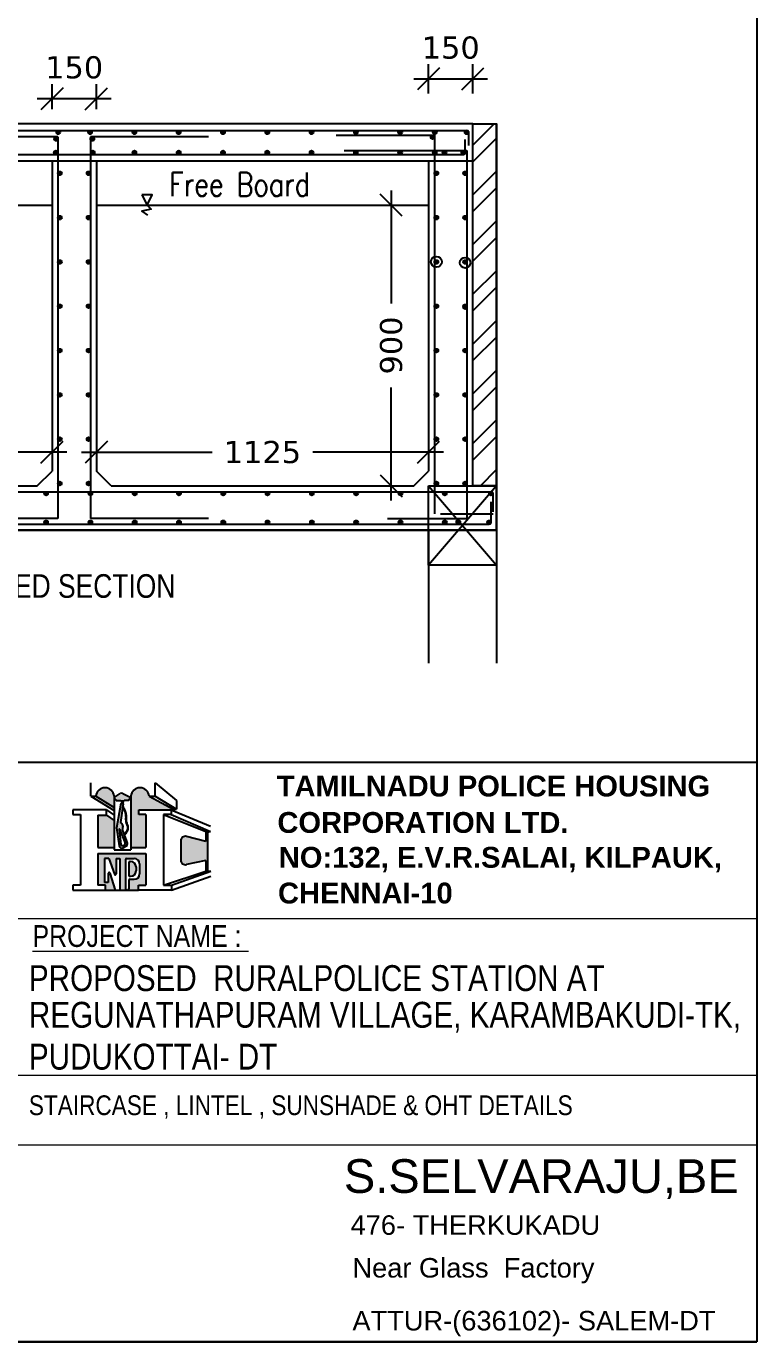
# Model space of a CAD drawing. Header units: millimetres. Extents: x 12977220 to 13113408, y -169657 to -55898.
# Drawn here: x 12998755 to 13003702, y -169657 to -160751 of the extents above; entities that cross this region are included whole.
import ezdxf

# ---------------------------------------------------------------- set-up
doc = ezdxf.new("R2010")
doc.units = ezdxf.units.MM
doc.header["$LTSCALE"] = 3
doc.header["$PDMODE"] = 66
for name, color, linetype in [('C3', 2, 'Continuous'), ('COLUMN-NAME', 83, 'Continuous'), ('DIM', 9, 'Continuous'), ('purlin angle', 253, 'Continuous'), ('WALL', 7, 'Continuous')]:
    doc.layers.add(name, color=color, linetype=linetype)
doc.layers.add('sheet', color=7, linetype='Continuous', lineweight=5)
doc.styles.add('ariel', font='ARIAL.TTF')
doc.styles.add('aril', font='ARIAL.TTF', dxfattribs={"width": 0.8})
doc.styles.add('Jerry', font='verdana.TTF')
doc.styles.add('sheet - sub', font='ARIALN.TTF')
doc.styles.get("Standard").update_dxf_attribs({"font": 'ARIALBD.TTF', "height": 4.5})
doc.styles.add('TI', font='romans.shx', dxfattribs={"width": 0.8})
doc.styles.add('TITLE', font='ARIALBD.TTF')
doc.dimstyles.new('ISO-25', dxfattribs={"dimtxt": 2.5, "dimasz": 2.5, "dimexe": 1.25, "dimexo": 0.625, "dimtad": 1, "dimtxsty": 'Standard', "dimcen": 2.5, "dimadec": 0, "dimazin": 0, "dimtfac": 1, "dimtmove": 0, "dimatfit": 3, "dimfxl": 1, "dimarcsym": 0})

# ---------------------------------------------------------------- blocks, each defined once
blk = doc.blocks.new('_Oblique')
at = {"color": 0, "linetype": 'ByBlock', "lineweight": -2}
blk.add_line((-0.5, -0.5), (0.5, 0.5), dxfattribs=at)
blk = doc.blocks.new('*D994')
at = {"layer": 'C3', "color": 8, "lineweight": -2, "ltscale": 0.15, "transparency": 16777216}
for p, q in [((13001226.4, -161862.3), (13001226.4, -162628)), ((13001199.8, -161962.3), (13001326.4, -161962.3)), ((13001226.4, -163962.3), (13001226.4, -163196.5)), ((13001199.8, -163862.3), (13001326.4, -163862.3))]:
    blk.add_line(p, q, dxfattribs=at)
at = {"layer": 'Defpoints', "color": 0, "ltscale": 0.15, "transparency": 16777216}
for p in [(13001099.8, -161962.3), (13001226.4, -161962.3), (13001099.8, -163862.3)]:
    blk.add_point(p, dxfattribs=at)
at = {"layer": 'C3', "color": 8, "lineweight": -2, "ltscale": 0.15, "transparency": 16777216, "xscale": 150, "yscale": 150, "zscale": 150}
for p, rotation in [((13001226.4, -161962.3), 90), ((13001226.4, -163862.3), 270)]:
    blk.add_blockref('_Oblique', p, dxfattribs=dict(at, rotation=rotation))
at = {"layer": 'C3', "ltscale": 0.15, "transparency": 16777216, "insert": (13001226.4, -162912.3), "char_height": 150, "attachment_point": 5, "rotation": 90, "style": 'Jerry'}
blk.add_mtext('900', dxfattribs=at)
blk = doc.blocks.new('*D995')
at = {"layer": 'C3', "color": 8, "lineweight": -2, "ltscale": 0.15, "transparency": 16777216}
for p, q in [((12999229.5, -163593.7), (12999229.5, -163735)), ((13001479.5, -163593.7), (13001479.5, -163735)), ((12999129.5, -163635), (13000013.5, -163635)), ((13001579.5, -163635), (13000695.5, -163635))]:
    blk.add_line(p, q, dxfattribs=at)
at = {"layer": 'Defpoints', "color": 0, "ltscale": 0.15, "transparency": 16777216}
for p in [(12999229.5, -163493.7), (13001479.5, -163493.7), (13001479.5, -163635)]:
    blk.add_point(p, dxfattribs=at)
at = {"layer": 'C3', "color": 8, "lineweight": -2, "ltscale": 0.15, "transparency": 16777216, "xscale": 150, "yscale": 150, "zscale": 150, "rotation": 180}
blk.add_blockref('_Oblique', (12999229.5, -163635), dxfattribs=at)
at = {"layer": 'C3', "color": 8, "lineweight": -2, "ltscale": 0.15, "transparency": 16777216, "xscale": 150, "yscale": 150, "zscale": 150}
blk.add_blockref('_Oblique', (13001479.5, -163635), dxfattribs=at)
at = {"layer": 'C3', "ltscale": 0.15, "transparency": 16777216, "insert": (13000354.5, -163635), "char_height": 150, "attachment_point": 5, "style": 'Jerry'}
blk.add_mtext('1125', dxfattribs=at)
blk = doc.blocks.new('*D996')
at = {"layer": 'C3', "color": 8, "lineweight": -2, "ltscale": 0.15, "transparency": 16777216}
for p, q in [((12996679.5, -163593.7), (12996679.5, -163735)), ((12998929.5, -163593.7), (12998929.5, -163735)), ((12996579.5, -163635), (12997463.5, -163635)), ((12999029.5, -163635), (12998145.5, -163635))]:
    blk.add_line(p, q, dxfattribs=at)
at = {"layer": 'Defpoints', "color": 0, "ltscale": 0.15, "transparency": 16777216}
for p in [(12996679.5, -163493.7), (12998929.5, -163493.7), (12996679.5, -163635)]:
    blk.add_point(p, dxfattribs=at)
at = {"layer": 'C3', "color": 8, "lineweight": -2, "ltscale": 0.15, "transparency": 16777216, "xscale": 150, "yscale": 150, "zscale": 150, "rotation": 180}
blk.add_blockref('_Oblique', (12996679.5, -163635), dxfattribs=at)
at = {"layer": 'C3', "color": 8, "lineweight": -2, "ltscale": 0.15, "transparency": 16777216, "xscale": 150, "yscale": 150, "zscale": 150}
blk.add_blockref('_Oblique', (12998929.5, -163635), dxfattribs=at)
at = {"layer": 'C3', "ltscale": 0.15, "transparency": 16777216, "insert": (12997804.5, -163635), "char_height": 150, "attachment_point": 5, "style": 'Jerry'}
blk.add_mtext('1125', dxfattribs=at)
blk = doc.blocks.new('*D999')
at = {"layer": 'C3', "color": 8, "lineweight": -2, "ltscale": 0.15, "transparency": 16777216}
for p, q in [((13001479.5, -161206.8), (13001479.5, -161006.8)), ((13001779.5, -161206.8), (13001779.5, -161006.8)), ((13001379.5, -161106.8), (13001879.5, -161106.8))]:
    blk.add_line(p, q, dxfattribs=at)
at = {"layer": 'Defpoints', "color": 0, "ltscale": 0.15, "transparency": 16777216}
for p in [(13001779.5, -161106.8), (13001479.5, -161412.3), (13001779.5, -161412.3)]:
    blk.add_point(p, dxfattribs=at)
at = {"layer": 'C3', "color": 8, "lineweight": -2, "ltscale": 0.15, "transparency": 16777216, "xscale": 150, "yscale": 150, "zscale": 150, "rotation": 180}
blk.add_blockref('_Oblique', (13001479.5, -161106.8), dxfattribs=at)
at = {"layer": 'C3', "color": 8, "lineweight": -2, "ltscale": 0.15, "transparency": 16777216, "xscale": 150, "yscale": 150, "zscale": 150}
blk.add_blockref('_Oblique', (13001779.5, -161106.8), dxfattribs=at)
at = {"layer": 'C3', "ltscale": 0.15, "transparency": 16777216, "insert": (13001629.5, -160896.7), "char_height": 150, "attachment_point": 5, "style": 'Jerry'}
blk.add_mtext('150', dxfattribs=at)
blk = doc.blocks.new('*D1000')
at = {"layer": 'C3', "color": 8, "lineweight": -2, "ltscale": 0.15, "transparency": 16777216}
for p, q in [((12998929.5, -161312.3), (12998929.5, -161142.3)), ((12999229.5, -161312.3), (12999229.5, -161142.3)), ((12999329.5, -161242.3), (12998829.5, -161242.3))]:
    blk.add_line(p, q, dxfattribs=at)
at = {"layer": 'Defpoints', "color": 0, "ltscale": 0.15, "transparency": 16777216}
for p in [(12998929.5, -161242.3), (12998929.5, -161412.3), (12999229.5, -161412.3)]:
    blk.add_point(p, dxfattribs=at)
at = {"layer": 'C3', "color": 8, "lineweight": -2, "ltscale": 0.15, "transparency": 16777216, "xscale": 150, "yscale": 150, "zscale": 150, "rotation": 180}
blk.add_blockref('_Oblique', (12998929.5, -161242.3), dxfattribs=at)
at = {"layer": 'C3', "color": 8, "lineweight": -2, "ltscale": 0.15, "transparency": 16777216, "xscale": 150, "yscale": 150, "zscale": 150}
blk.add_blockref('_Oblique', (12999229.5, -161242.3), dxfattribs=at)
at = {"layer": 'C3', "ltscale": 0.15, "transparency": 16777216, "insert": (12999079.5, -161030.3), "char_height": 150, "attachment_point": 5, "style": 'Jerry'}
blk.add_mtext('150', dxfattribs=at)

msp = doc.modelspace()

# ---------------------------------------------------------------- hatches: boundary and pattern name
for points in [[(12999349.4, -166039.7), (12999349.4, -165963.7, 0.933082), (12999226.7, -165963.7)], [(12999411.5, -165995.4), (12999401.5, -165995.4), (12999400, -166013.3), (12999409.8, -166015.9)], [(12999841.1, -166236.4, 0.490415), (12999801.7, -166266.9), (12999801.7, -166396.4, 0.479267), (12999840, -166427.2), (12999970.9, -166398.3), (12999970.9, -166470.7), (12999981.9, -166470.7), (12999981.9, -166206.9), (12999970.9, -166202.4), (12999970.9, -166270)]]:
    msp.add_hatch(color=256).paths.add_polyline_path(points)
h = msp.add_hatch(color=256)
h.paths.add_polyline_path([(12999586.8, -165963.7, 0.933082), (12999464.1, -165963.7), (12999464.1, -166312.3), (12999564.8, -166312.3), (12999564.8, -166087.6), (12999516.4, -166087.6), (12999516.4, -166056.5), (12999737.1, -166056.5), (12999751.8, -166062.7), (12999755.1, -166054.8)])
h.paths.add_polyline_path([(12999349.4, -166128.8), (12999298.5, -166093.2), (12999239.3, -166093.2), (12999239.3, -166312.3), (12999349.4, -166312.3)])
h = msp.add_hatch(color=256)
h.paths.add_polyline_path([(12999408.6, -165944.8, 0.266001), (12999390.5, -165945.9), (12999349.4, -165973), (12999349.4, -165983.9), (12999362.4, -165984.6), (12999364.3, -165993.2), (12999394.9, -165993.2), (12999395.3, -165995.4), (12999418.2, -165995.4), (12999418.4, -165993.2), (12999448.5, -165993.2), (12999450.4, -165984.3), (12999464.1, -165983.5), (12999464.1, -165972.1)])
h.paths.add_polyline_path([(12999366.1, -166177.6), (12999383.8, -166299.7, 0.515742), (12999410.3, -166313.3), (12999429.7, -166303.2, 0.377912), (12999438.5, -166280.7), (12999404.6, -166188.4, 0.46565), (12999393.7, -166142), (12999411.6, -166016.4), (12999396.5, -166012.4)])
h.paths.add_polyline_path([(12999386.9, -166187.8), (12999424.5, -166280.9, -0.383339), (12999420.3, -166292.4), (12999409.6, -166298.1, -0.525535), (12999396.2, -166291.2), (12999383.3, -166188.7, -0.878606)], flags=16)
h = msp.add_hatch(color=256)
h.paths.add_polyline_path([(12999564.8, -166351.4), (12999239.3, -166351.4), (12999239.3, -166567.1), (12999292.4, -166567.1), (12999292.4, -166600.6), (12999515.3, -166600.6), (12999515.3, -166567.1), (12999564.8, -166567.1)])
h.paths.add_polyline_path([(12999522.6, -166422.4), (12999522.6, -166490.1, -0.414214), (12999486, -166526.7), (12999457.7, -166526.7, 0.414214), (12999450.4, -166534), (12999450.4, -166591.9, -0.414214), (12999443.1, -166599.2), (12999433.6, -166599.2, -0.414214), (12999426.3, -166591.9), (12999426.3, -166393.2, -0.414214), (12999433.6, -166385.8), (12999446.5, -166385.8), (12999486, -166385.8, -0.414214)], flags=16)
h.paths.add_polyline_path([(12999498.5, -166442.8), (12999498.5, -166469.7, -0.414214), (12999461.9, -166506.3), (12999457.7, -166506.3, -0.414214), (12999450.4, -166499), (12999450.4, -166413.6, -0.414214), (12999457.7, -166406.2), (12999461.9, -166406.2, -0.414214)], flags=0)
h.paths.add_polyline_path([(12999388.6, -166385.8), (12999388.6, -166600.4), (12999357.3, -166600.4), (12999320.4, -166484.4, 0.842453), (12999309.8, -166486.1), (12999309.8, -166549.3), (12999283.9, -166549.3), (12999283.9, -166385.8), (12999315.2, -166385.8), (12999352.1, -166492.3, 0.845688), (12999362.8, -166490.5), (12999362.8, -166385.8)], flags=16)
at = {"layer": 'COLUMN-NAME', "linetype": 'ByBlock', "ltscale": 500}
h = msp.add_hatch(dxfattribs=at)
h.set_pattern_fill('ANSI32', color=3, scale=25)
h.set_pattern_definition([(45, (-10784.44, -18942.54), (-168.3798023, 168.3798023), []), (45, (-10672.19, -18942.54), (-168.3798023, 168.3798023), [])])
h.paths.add_polyline_path([(12996379.5, -161412.4), (12996247.5, -161412.4), (12996247.5, -163862.3), (12996379.5, -163862.3)])
h.paths.add_polyline_path([(13001939.5, -161412.3), (13001779.5, -161412.3), (13001779.5, -163862.3), (13001939.5, -163862.3)])
h = msp.add_hatch(color=3, dxfattribs=at)
edge = h.paths.add_edge_path()
edge.add_arc((12998971.7, -161469), 12.7, 0, 360)
h = msp.add_hatch(color=3, dxfattribs=at)
edge = h.paths.add_edge_path()
edge.add_arc((12999187.3, -161469), 12.7, 0, 360)
h = msp.add_hatch(color=3, dxfattribs=at)
edge = h.paths.add_edge_path()
edge.add_arc((12999487.3, -161469), 12.7, 0, 360)
h = msp.add_hatch(color=3, dxfattribs=at)
edge = h.paths.add_edge_path()
edge.add_arc((12999787.3, -161469), 12.7, 0, 360)
h = msp.add_hatch(color=3, dxfattribs=at)
edge = h.paths.add_edge_path()
edge.add_arc((13000087.3, -161469), 12.7, 0, 360)
h = msp.add_hatch(color=3, dxfattribs=at)
edge = h.paths.add_edge_path()
edge.add_arc((13000387.3, -161469), 12.7, 0, 360)
h = msp.add_hatch(color=3, dxfattribs=at)
edge = h.paths.add_edge_path()
edge.add_arc((13000687.3, -161469), 12.7, 0, 360)
h = msp.add_hatch(color=3, dxfattribs=at)
edge = h.paths.add_edge_path()
edge.add_arc((13000987.3, -161469), 12.7, 0, 360)
h = msp.add_hatch(color=3, dxfattribs=at)
edge = h.paths.add_edge_path()
edge.add_arc((13001287.3, -161469), 12.7, 0, 360)
h = msp.add_hatch(color=3, dxfattribs=at)
edge = h.paths.add_edge_path()
edge.add_arc((13001521.7, -161469), 12.7, 0, 360)
h = msp.add_hatch(color=3, dxfattribs=at)
edge = h.paths.add_edge_path()
edge.add_arc((13001737.3, -161469), 12.7, 0, 360)
h = msp.add_hatch(color=3, dxfattribs=at)
edge = h.paths.add_edge_path()
edge.add_arc((12998956.8, -161514.4), 12.7, 0, 360)
h = msp.add_hatch(color=3, dxfattribs=at)
edge = h.paths.add_edge_path()
edge.add_arc((12998956.9, -161513), 12.7, 0, 360)
h = msp.add_hatch(color=3, dxfattribs=at)
edge = h.paths.add_edge_path()
edge.add_arc((12999202.1, -161513), 12.7, 0, 360)
h = msp.add_hatch(color=3, dxfattribs=at)
edge = h.paths.add_edge_path()
edge.add_arc((12999202.2, -161514.4), 12.7, 0, 360)
h = msp.add_hatch(color=3, dxfattribs=at)
edge = h.paths.add_edge_path()
edge.add_arc((13001506.8, -161501.8), 12.7, 0, 360)
h = msp.add_hatch(color=3, dxfattribs=at)
edge = h.paths.add_edge_path()
edge.add_arc((13001506.9, -161500.4), 12.7, 0, 360)
h = msp.add_hatch(color=3, dxfattribs=at)
edge = h.paths.add_edge_path()
edge.add_arc((12998955.3, -161605.6), 12.7, 0, 360)
h = msp.add_hatch(color=3, dxfattribs=at)
edge = h.paths.add_edge_path()
edge.add_arc((12999205.7, -161605.6), 12.7, 0, 360)
h = msp.add_hatch(color=3, dxfattribs=at)
edge = h.paths.add_edge_path()
edge.add_arc((12999487.3, -161605.6), 12.7, 0, 360)
h = msp.add_hatch(color=3, dxfattribs=at)
edge = h.paths.add_edge_path()
edge.add_arc((12999787.3, -161605.6), 12.7, 0, 360)
h = msp.add_hatch(color=3, dxfattribs=at)
edge = h.paths.add_edge_path()
edge.add_arc((13000087.3, -161605.6), 12.7, 0, 360)
h = msp.add_hatch(color=3, dxfattribs=at)
edge = h.paths.add_edge_path()
edge.add_arc((13000387.3, -161605.6), 12.7, 0, 360)
h = msp.add_hatch(color=3, dxfattribs=at)
edge = h.paths.add_edge_path()
edge.add_arc((13000687.3, -161605.6), 12.7, 0, 360)
h = msp.add_hatch(color=3, dxfattribs=at)
edge = h.paths.add_edge_path()
edge.add_arc((13000987.3, -161605.6), 12.7, 0, 360)
h = msp.add_hatch(color=3, dxfattribs=at)
edge = h.paths.add_edge_path()
edge.add_arc((13001287.3, -161605.6), 12.7, 0, 360)
h = msp.add_hatch(color=3, dxfattribs=at)
edge = h.paths.add_edge_path()
edge.add_arc((13001521.7, -161605.6), 12.7, 0, 360)
h = msp.add_hatch(color=3, dxfattribs=at)
edge = h.paths.add_edge_path()
edge.add_arc((13001587.3, -161605.6), 12.7, 0, 360)
h = msp.add_hatch(color=3, dxfattribs=at)
edge = h.paths.add_edge_path()
edge.add_arc((13001715.1, -161605.6), 12.7, 0, 360)
h = msp.add_hatch(color=3, dxfattribs=at)
edge = h.paths.add_edge_path()
edge.add_arc((12998982.2, -161746.7), 12.7, 0, 360)
h = msp.add_hatch(color=3, dxfattribs=at)
edge = h.paths.add_edge_path()
edge.add_arc((12999176.8, -161746.7), 12.7, 0, 360)
h = msp.add_hatch(color=3, dxfattribs=at)
edge = h.paths.add_edge_path()
edge.add_arc((13001532.2, -161746.7), 12.7, 0, 360)
h = msp.add_hatch(color=3, dxfattribs=at)
edge = h.paths.add_edge_path()
edge.add_arc((13001726.8, -161746.7), 12.7, 0, 360)
h = msp.add_hatch(color=3, dxfattribs=at)
edge = h.paths.add_edge_path()
edge.add_arc((12998982.2, -162046.9), 12.7, 0, 360)
h = msp.add_hatch(color=3, dxfattribs=at)
edge = h.paths.add_edge_path()
edge.add_arc((12999176.8, -162046.9), 12.7, 0, 360)
h = msp.add_hatch(color=3, dxfattribs=at)
edge = h.paths.add_edge_path()
edge.add_arc((13001532.2, -162046.9), 12.7, 0, 360)
h = msp.add_hatch(color=3, dxfattribs=at)
edge = h.paths.add_edge_path()
edge.add_arc((13001726.8, -162046.9), 12.7, 0, 360)
h = msp.add_hatch(color=3, dxfattribs=at)
edge = h.paths.add_edge_path()
edge.add_arc((12998982.2, -162346.9), 12.7, 0, 360)
h = msp.add_hatch(color=3, dxfattribs=at)
edge = h.paths.add_edge_path()
edge.add_arc((12999176.8, -162346.9), 12.7, 0, 360)
h = msp.add_hatch(color=3, dxfattribs=at)
edge = h.paths.add_edge_path()
edge.add_arc((13001532.2, -162346.9), 12.7, 0, 360)
h = msp.add_hatch(color=3, dxfattribs=at)
edge = h.paths.add_edge_path()
edge.add_arc((13001726.8, -162346.9), 12.7, 0, 360)
h = msp.add_hatch(color=3, dxfattribs=at)
edge = h.paths.add_edge_path()
edge.add_arc((13001726.8, -162346.9), 12.7, 0, 360)
h = msp.add_hatch(color=3, dxfattribs=at)
edge = h.paths.add_edge_path()
edge.add_arc((12998982.2, -162646.9), 12.7, 0, 360)
h = msp.add_hatch(color=3, dxfattribs=at)
edge = h.paths.add_edge_path()
edge.add_arc((12999176.8, -162646.9), 12.7, 0, 360)
h = msp.add_hatch(color=3, dxfattribs=at)
edge = h.paths.add_edge_path()
edge.add_arc((13001532.2, -162646.9), 12.7, 0, 360)
h = msp.add_hatch(color=3, dxfattribs=at)
edge = h.paths.add_edge_path()
edge.add_arc((13001532.2, -162646.9), 12.7, 0, 360)
h = msp.add_hatch(color=3, dxfattribs=at)
edge = h.paths.add_edge_path()
edge.add_arc((13001726.8, -162646.9), 12.7, 0, 360)
h = msp.add_hatch(color=3, dxfattribs=at)
edge = h.paths.add_edge_path()
edge.add_arc((13001726.8, -162652.9), 12.7, 0, 360)
h = msp.add_hatch(color=3, dxfattribs=at)
edge = h.paths.add_edge_path()
edge.add_arc((12998982.2, -162946.9), 12.7, 0, 360)
h = msp.add_hatch(color=3, dxfattribs=at)
edge = h.paths.add_edge_path()
edge.add_arc((12998982.2, -162946.9), 12.7, 0, 360)
h = msp.add_hatch(color=3, dxfattribs=at)
edge = h.paths.add_edge_path()
edge.add_arc((12999176.8, -162946.9), 12.7, 0, 360)
h = msp.add_hatch(color=3, dxfattribs=at)
edge = h.paths.add_edge_path()
edge.add_arc((12999176.8, -162946.9), 12.7, 0, 360)
h = msp.add_hatch(color=3, dxfattribs=at)
edge = h.paths.add_edge_path()
edge.add_arc((13001532.2, -162946.9), 12.7, 0, 360)
h = msp.add_hatch(color=3, dxfattribs=at)
edge = h.paths.add_edge_path()
edge.add_arc((13001532.2, -162946.9), 12.7, 0, 360)
h = msp.add_hatch(color=3, dxfattribs=at)
edge = h.paths.add_edge_path()
edge.add_arc((13001726.8, -162946.9), 12.7, 0, 360)
h = msp.add_hatch(color=3, dxfattribs=at)
edge = h.paths.add_edge_path()
edge.add_arc((13001726.8, -162946.9), 12.7, 0, 360)
h = msp.add_hatch(color=3, dxfattribs=at)
edge = h.paths.add_edge_path()
edge.add_arc((12998982.2, -163246.9), 12.7, 0, 360)
h = msp.add_hatch(color=3, dxfattribs=at)
edge = h.paths.add_edge_path()
edge.add_arc((12999176.8, -163246.9), 12.7, 0, 360)
h = msp.add_hatch(color=3, dxfattribs=at)
edge = h.paths.add_edge_path()
edge.add_arc((13001532.2, -163246.9), 12.7, 0, 360)
h = msp.add_hatch(color=3, dxfattribs=at)
edge = h.paths.add_edge_path()
edge.add_arc((13001726.8, -163246.9), 12.7, 0, 360)
h = msp.add_hatch(color=3, dxfattribs=at)
edge = h.paths.add_edge_path()
edge.add_arc((12998982.2, -163546.9), 12.7, 0, 360)
h = msp.add_hatch(color=3, dxfattribs=at)
edge = h.paths.add_edge_path()
edge.add_arc((12999176.8, -163546.9), 12.7, 0, 360)
h = msp.add_hatch(color=3, dxfattribs=at)
edge = h.paths.add_edge_path()
edge.add_arc((13001532.2, -163546.9), 12.7, 0, 360)
h = msp.add_hatch(color=3, dxfattribs=at)
edge = h.paths.add_edge_path()
edge.add_arc((13001726.8, -163546.9), 12.7, 0, 360)
h = msp.add_hatch(color=3, dxfattribs=at)
edge = h.paths.add_edge_path()
edge.add_arc((12998982.2, -163846.9), 12.7, 0, 360)
h = msp.add_hatch(color=3, dxfattribs=at)
edge = h.paths.add_edge_path()
edge.add_arc((12999176.8, -163846.9), 12.7, 0, 360)
h = msp.add_hatch(color=3, dxfattribs=at)
edge = h.paths.add_edge_path()
edge.add_arc((13001532.2, -163846.9), 12.7, 0, 360)
h = msp.add_hatch(color=3, dxfattribs=at)
edge = h.paths.add_edge_path()
edge.add_arc((13001726.8, -163846.9), 12.7, 0, 360)
h = msp.add_hatch(color=3, dxfattribs=at)
edge = h.paths.add_edge_path()
edge.add_arc((12998889.3, -163915), 12.7, 0, 360)
h = msp.add_hatch(color=3, dxfattribs=at)
edge = h.paths.add_edge_path()
edge.add_arc((12998889.3, -163915), 12.7, 0, 360)
h = msp.add_hatch(color=3, dxfattribs=at)
edge = h.paths.add_edge_path()
edge.add_arc((12999189.3, -163915), 12.7, 0, 360)
h = msp.add_hatch(color=3, dxfattribs=at)
edge = h.paths.add_edge_path()
edge.add_arc((12999489.3, -163915), 12.7, 0, 360)
h = msp.add_hatch(color=3, dxfattribs=at)
edge = h.paths.add_edge_path()
edge.add_arc((12999789.3, -163915), 12.7, 0, 360)
h = msp.add_hatch(color=3, dxfattribs=at)
edge = h.paths.add_edge_path()
edge.add_arc((13000089.3, -163915), 12.7, 0, 360)
h = msp.add_hatch(color=3, dxfattribs=at)
edge = h.paths.add_edge_path()
edge.add_arc((13000389.3, -163915), 12.7, 0, 360)
h = msp.add_hatch(color=3, dxfattribs=at)
edge = h.paths.add_edge_path()
edge.add_arc((13000689.3, -163915), 12.7, 0, 360)
h = msp.add_hatch(color=3, dxfattribs=at)
edge = h.paths.add_edge_path()
edge.add_arc((13000989.3, -163915), 12.7, 0, 360)
h = msp.add_hatch(color=3, dxfattribs=at)
edge = h.paths.add_edge_path()
edge.add_arc((13001289.3, -163915), 12.7, 0, 360)
h = msp.add_hatch(color=3, dxfattribs=at)
edge = h.paths.add_edge_path()
edge.add_arc((13001589.3, -163915), 12.7, 0, 360)
h = msp.add_hatch(color=3, dxfattribs=at)
edge = h.paths.add_edge_path()
edge.add_arc((13001901.9, -163915), 12.7, 0, 360)
h = msp.add_hatch(color=3, dxfattribs=at)
edge = h.paths.add_edge_path()
edge.add_arc((12998889.3, -164109.6), 12.7, 0, 360)
h = msp.add_hatch(color=3, dxfattribs=at)
edge = h.paths.add_edge_path()
edge.add_arc((12998889.3, -164109.6), 12.7, 0, 360)
h = msp.add_hatch(color=3, dxfattribs=at)
edge = h.paths.add_edge_path()
edge.add_arc((12999189.3, -164109.6), 12.7, 0, 360)
h = msp.add_hatch(color=3, dxfattribs=at)
edge = h.paths.add_edge_path()
edge.add_arc((12999489.3, -164109.6), 12.7, 0, 360)
h = msp.add_hatch(color=3, dxfattribs=at)
edge = h.paths.add_edge_path()
edge.add_arc((12999789.3, -164109.6), 12.7, 0, 360)
h = msp.add_hatch(color=3, dxfattribs=at)
edge = h.paths.add_edge_path()
edge.add_arc((13000089.3, -164109.6), 12.7, 0, 360)
h = msp.add_hatch(color=3, dxfattribs=at)
edge = h.paths.add_edge_path()
edge.add_arc((13000389.3, -164109.6), 12.7, 0, 360)
h = msp.add_hatch(color=3, dxfattribs=at)
edge = h.paths.add_edge_path()
edge.add_arc((13000689.3, -164109.6), 12.7, 0, 360)
h = msp.add_hatch(color=3, dxfattribs=at)
edge = h.paths.add_edge_path()
edge.add_arc((13000989.3, -164109.6), 12.7, 0, 360)
h = msp.add_hatch(color=3, dxfattribs=at)
edge = h.paths.add_edge_path()
edge.add_arc((13001289.3, -164109.6), 12.7, 0, 360)
h = msp.add_hatch(color=3, dxfattribs=at)
edge = h.paths.add_edge_path()
edge.add_arc((13001589.3, -164109.6), 12.7, 0, 360)
h = msp.add_hatch(color=3, dxfattribs=at)
edge = h.paths.add_edge_path()
edge.add_arc((13001680.6, -164106.9), 12.7, 0, 360)
h = msp.add_hatch(color=3, dxfattribs=at)
edge = h.paths.add_edge_path()
edge.add_arc((13001889.3, -164109.6), 12.7, 0, 360)

# ---------------------------------------------------------------- linework, layer by layer
for p, q in [((12999192.3, -165963.7), (12999192.3, -165872.6)), ((12999627.1, -165872.6), (12999773.1, -165992.2)), ((12999627.1, -165963.7), (12999627.1, -165872.6)), ((12999192.3, -165963.7), (12999349.4, -166061)), ((12999192.3, -165963.7), (12999226.7, -165963.7)), ((12999226.7, -165963.7), (12999349.4, -166039.7)), ((12999349.4, -165973), (12999390.5, -165945.9)), ((12999349.4, -165963.7), (12999349.4, -166326.5)), ((12999349.4, -165983.9), (12999362.4, -165984.6)), ((12999362.4, -165984.6), (12999364.3, -165993.2)), ((12999364.3, -165993.2), (12999394.9, -165993.2)), ((12999394.9, -165993.2), (12999395.3, -165995.4)), ((12999395.3, -165995.4), (12999418.2, -165995.4)), ((12999401.5, -165995.4), (12999400, -166013.3)), ((12999408.6, -165944.8), (12999464.1, -165972.1)), ((12999411.5, -165995.4), (12999409.8, -166015.9)), ((12999418.2, -165995.4), (12999418.4, -165993.2)), ((12999448.5, -165993.2), (12999418.4, -165993.2)), ((12999450.4, -165984.3), (12999448.5, -165993.2)), ((12999464.1, -165983.5), (12999450.4, -165984.3)), ((12999464.1, -165963.7), (12999464.1, -166326.5)), ((12999586.8, -165963.7), (12999627.1, -165963.7)), ((12999586.8, -165963.7), (12999755.1, -166054.8)), ((12999627.1, -165963.7), (12999773.1, -166052.6)), ((12999773.1, -165992.2), (12999773.1, -166052.6)), ((12999298.5, -166056.5), (12999070.6, -166056.5)), ((12999070.6, -166056.5), (12999070.6, -166087.6)), ((12999070.6, -166087.6), (12999123.3, -166087.6)), ((12999123.3, -166087.6), (12999123.3, -166567.1)), ((12999298.5, -166056.5), (12999349.4, -166092.1)), ((12999298.5, -166093.2), (12999298.5, -166056.5)), ((12999396.5, -166012.4), (12999366.1, -166177.6)), ((12999411.6, -166016.4), (12999393.7, -166142)), ((12999396.5, -166012.4), (12999411.6, -166016.4)), ((12999415.9, -166051), (12999408.6, -166033.5)), ((12999416.6, -166050.7), (12999409.2, -166033.2)), ((12999416.6, -166050.7), (12999409.2, -166033.2)), ((12999417.3, -166050.4), (12999409.9, -166032.9)), ((12999417.3, -166050.4), (12999409.9, -166032.9)), ((12999417.9, -166050.2), (12999410.6, -166032.6)), ((12999418.6, -166049.9), (12999411.3, -166032.3)), ((12999516.4, -166087.6), (12999516.4, -166056.5)), ((12999516.4, -166056.5), (12999737.1, -166056.5)), ((12999564.8, -166087.6), (12999516.4, -166087.6)), ((12999564.8, -166087.6), (12999564.8, -166312.3)), ((12999684.5, -166087.6), (12999981.9, -166206.9)), ((12999684.5, -166087.6), (12999684.5, -166567.1)), ((12999737.1, -166087.6), (12999684.5, -166087.6)), ((12999737.1, -166056.5), (13000001.8, -166167.9)), ((12999737.1, -166056.5), (12999737.1, -166087.6)), ((12999737.1, -166087.6), (13000001.8, -166202.6)), ((12999755.1, -166054.8), (12999751.8, -166062.7)), ((12999755.1, -166054.8), (12999773.1, -166052.6)), ((12999239.3, -166093.2), (12999239.3, -166312.3)), ((12999239.3, -166093.2), (12999298.5, -166093.2)), ((12999298.5, -166093.2), (12999349.4, -166128.8)), ((12999366.1, -166177.6), (12999383.8, -166299.7)), ((12999383.3, -166188.7), (12999396.2, -166291.2)), ((12999386.9, -166187.8), (12999424.5, -166280.9)), ((12999404.6, -166188.4), (12999438.5, -166280.7)), ((12999801.7, -166266.9), (12999801.7, -166396.4)), ((12999970.9, -166270), (12999841.1, -166236.4)), ((12999970.9, -166203.9), (12999970.9, -166270)), ((12999981.9, -166206.9), (13000001.8, -166202.6)), ((12999981.9, -166206.9), (12999981.9, -166470.7)), ((12999239.3, -166312.3), (12999349.4, -166312.3)), ((12999239.3, -166351.4), (12999564.8, -166351.4)), ((12999239.3, -166351.4), (12999239.3, -166567.1)), ((12999349.4, -166326.5), (12999464.1, -166326.5)), ((12999409.6, -166298.1), (12999420.3, -166292.4)), ((12999410.3, -166313.3), (12999429.7, -166303.2)), ((12999464.1, -166312.3), (12999564.8, -166312.3)), ((12999564.8, -166351.4), (12999564.8, -166567.1)), ((12999315.2, -166385.8), (12999283.9, -166385.8)), ((12999283.9, -166385.8), (12999283.9, -166549.3)), ((12999315.2, -166385.8), (12999352.1, -166492.3)), ((12999362.8, -166385.8), (12999388.6, -166385.8)), ((12999362.8, -166385.8), (12999362.8, -166490.5)), ((12999388.6, -166385.8), (12999388.6, -166600.4)), ((12999426.3, -166393.2), (12999426.3, -166591.9)), ((12999433.6, -166385.8), (12999446.5, -166385.8)), ((12999446.5, -166385.8), (12999486, -166385.8)), ((12999450.4, -166413.6), (12999450.4, -166499)), ((12999457.7, -166406.2), (12999461.9, -166406.2)), ((12999498.5, -166442.8), (12999498.5, -166469.7)), ((12999522.6, -166422.4), (12999522.6, -166490.1)), ((12999970.9, -166398.3), (12999840, -166427.2)), ((12999970.9, -166398.3), (12999970.9, -166470.7)), ((12999309.8, -166486.1), (12999309.8, -166549.3)), ((12999320.4, -166484.4), (12999357.3, -166600.4)), ((12999450.4, -166534), (12999450.4, -166591.9)), ((12999457.7, -166506.3), (12999461.9, -166506.3)), ((12999457.7, -166526.7), (12999486, -166526.7)), ((12999684.5, -166567.1), (12999970.9, -166470.7)), ((12999738.2, -166567.1), (13000004.3, -166470.7)), ((12999738.2, -166600.6), (13000004.3, -166504.2)), ((12999970.9, -166470.7), (13000004.3, -166470.7)), ((12999123.3, -166567.1), (12999069.6, -166567.1)), ((12999069.6, -166567.1), (12999069.6, -166600.6)), ((12999069.6, -166600.6), (12999292.4, -166600.6)), ((12999292.4, -166567.1), (12999239.3, -166567.1)), ((12999309.8, -166549.3), (12999283.9, -166549.3)), ((12999292.4, -166600.6), (12999292.4, -166567.1)), ((12999292.4, -166600.6), (12999515.3, -166600.6)), ((12999357.3, -166600.4), (12999388.6, -166600.4)), ((12999433.6, -166599.2), (12999443.1, -166599.2)), ((12999515.3, -166600.6), (12999515.3, -166567.1)), ((12999515.3, -166567.1), (12999564.8, -166567.1)), ((12999738.2, -166600.6), (12999515.3, -166600.6)), ((12999684.5, -166567.1), (12999738.2, -166567.1)), ((12999738.2, -166567.1), (12999738.2, -166600.6))]:
    msp.add_line(p, q)
for centre, radius, start, end in [((12999288, -165967.9), 61.5, 3.96529, 176.03471), ((12999525.5, -165967.9), 61.5, 3.96529, 176.03471), ((12999400.5, -165961.2), 18.3, 63.81178, 123.39492), ((12999379.6, -166169.8), 31.1, 323.2695, 63.14573), ((12999385.1, -166188.5), 1.89, 21.98707, 187.19803), ((12999833.2, -166266.9), 31.5, 75.50395, 180), ((12999401.9, -166297), 18.3, 188.25699, 297.38524), ((12999405.3, -166290), 9.15, 187.19803, 298.09195), ((12999416, -166284.3), 9.15, 298.09195, 21.98707), ((12999421.3, -166287), 18.3, 297.38524, 20.19391), ((12999433.6, -166393.2), 7.32, 90, 180), ((12999457.7, -166413.6), 7.32, 90, 180), ((12999461.9, -166442.8), 36.6, 0, 90), ((12999486, -166422.4), 36.6, 0, 90), ((12999833.2, -166396.4), 31.5, 180, 282.42752), ((12999315.3, -166486.1), 5.49, 18.9584, 179.40862), ((12999357.3, -166490.5), 5.49, 199.11674, 0), ((12999457.7, -166499), 7.32, 180, 270), ((12999457.7, -166534), 7.32, 90, 180), ((12999461.9, -166469.7), 36.6, 270, 0), ((12999486, -166490.1), 36.6, 270, 0), ((12999433.6, -166591.9), 7.32, 180, 270), ((12999443.1, -166591.9), 7.32, 270, 0)]:
    msp.add_arc(centre, radius, start, end)
for points, knots in [([(12999415.9, -166051), (12999419.1, -166058.7), (12999422.2, -166066.3), (12999426.6, -166081), (12999427.8, -166088), (12999428.4, -166102.5), (12999428.1, -166109.9), (12999428.1, -166124), (12999428.4, -166130.8), (12999432.4, -166150.8), (12999440.6, -166163.4), (12999441.6, -166187.7), (12999435.8, -166199.9), (12999424.9, -166216.9), (12999421.5, -166221.6), (12999418.1, -166226.4)], [0, 0, 0, 0, 0.334655, 0.334655, 0.634053, 0.634053, 0.933451, 0.933451, 1.207949, 1.207949, 1.756946, 1.756946, 2.305942, 2.305942, 2.519, 2.519, 2.519, 2.519]), ([(12999415.9, -166051), (12999419.1, -166058.7), (12999422.2, -166066.3), (12999426.6, -166081), (12999427.8, -166088), (12999428.4, -166102.5), (12999428.1, -166109.9), (12999428.1, -166124), (12999428.4, -166130.8), (12999432.4, -166150.8), (12999440.6, -166163.4), (12999441.6, -166187.7), (12999435.8, -166199.9), (12999424.9, -166216.9), (12999421.5, -166221.6), (12999418.1, -166226.4)], [0, 0, 0, 0, 0.334655, 0.334655, 0.634053, 0.634053, 0.933451, 0.933451, 1.207949, 1.207949, 1.756946, 1.756946, 2.305942, 2.305942, 2.519, 2.519, 2.519, 2.519]), ([(12999416.6, -166050.7), (12999421.4, -166062.4), (12999433.4, -166091.4), (12999424.2, -166134.5), (12999450.9, -166180.5), (12999431.8, -166208.5), (12999418.7, -166226.8)], [0, 0, 0, 0, 0.511006, 1.265148, 1.70064, 2.519, 2.519, 2.519, 2.519]), ([(12999417.3, -166050.4), (12999420.4, -166058.1), (12999423.6, -166065.8), (12999428, -166080.6), (12999429.2, -166087.7), (12999429.9, -166102.2), (12999429.6, -166109.5), (12999429.6, -166123.6), (12999429.8, -166130.4), (12999433.7, -166150.2), (12999442.2, -166162.9), (12999443, -166188.6), (12999436.8, -166201.2), (12999425.7, -166218.2), (12999422.5, -166222.7), (12999419.3, -166227.2)], [0, 0, 0, 0, 0.334461, 0.334461, 0.630781, 0.630781, 0.927101, 0.927101, 1.205074, 1.205074, 1.76102, 1.76102, 2.316967, 2.316967, 2.519, 2.519, 2.519, 2.519]), ([(12999417.9, -166050.2), (12999421.1, -166057.8), (12999424.3, -166065.5), (12999428.9, -166081.1), (12999430.1, -166089.1), (12999430.6, -166105.2), (12999430.2, -166113.2), (12999430.5, -166128.2), (12999431.1, -166135.1), (12999435, -166148.5), (12999438.1, -166155.2), (12999442.5, -166167.9), (12999443.7, -166174.1), (12999442.7, -166186.3), (12999440.9, -166192.3), (12999433.7, -166208.2), (12999426.8, -166217.9), (12999419.9, -166227.6)], [0, 0, 0, 0, 0.333726, 0.333726, 0.66043, 0.66043, 0.987134, 0.987134, 1.275485, 1.275485, 1.563837, 1.563837, 1.824015, 1.824015, 2.084193, 2.084193, 2.519, 2.519, 2.519, 2.519]), ([(12999418.6, -166049.9), (12999421.8, -166057.5), (12999425, -166065.2), (12999430, -166082.4), (12999431.1, -166092.1), (12999431.2, -166111.3), (12999430.6, -166120.9), (12999432.2, -166135.9), (12999433.5, -166141.5), (12999437.7, -166152.8), (12999440.2, -166158.4), (12999443.9, -166170.9), (12999444.6, -166177.9), (12999442.1, -166191.5), (12999439.4, -166198.1), (12999431.5, -166212.6), (12999426, -166220.3), (12999420.4, -166228.1)], [0, 0, 0, 0, 0.332992, 0.332992, 0.722341, 0.722341, 1.11169, 1.11169, 1.355602, 1.355602, 1.599513, 1.599513, 1.886295, 1.886295, 2.173078, 2.173078, 2.519, 2.519, 2.519, 2.519])]:
    msp.add_open_spline(points, degree=3, knots=knots)
at = {"layer": 'COLUMN-NAME', "color": 3, "linetype": 'ByBlock', "ltscale": 500}
for p, q in [((12996425.8, -161456.3), (13001738, -161456.3)), ((13001779.5, -161662.3), (13001779.5, -161412.3)), ((13001779.5, -161412.3), (13001939.5, -161412.3)), ((13001939.5, -163862.3), (13001939.5, -161412.3)), ((12998969.5, -161500.3), (12998969.5, -164083.4)), ((12999189.5, -161500.3), (12999189.5, -164083.4)), ((13000854.6, -161489.1), (13001519.5, -161487.7)), ((13001519.5, -161487.7), (13001519.5, -164052.8)), ((13001728.1, -161606.3), (13001728.1, -161517.2)), ((13001750, -161468.3), (13001750, -161557.4)), ((12996443, -161618.3), (13001716.1, -161618.3)), ((13000907.3, -161592.9), (13001739.5, -161592.9)), ((13001739.5, -161592.9), (13001739.5, -164083.4)), ((12998929.5, -161662.3), (12998929.5, -163762.3)), ((12999229.5, -161662.3), (12999229.5, -163762.3)), ((13001479.5, -161662.3), (13001479.5, -163762.3)), ((13001779.5, -163862.3), (13001779.5, -161662.3)), ((12996679.5, -161962.3), (12998929.5, -161962.3)), ((12999229.5, -161962.3), (13001479.5, -161962.3)), ((12998829.5, -163862.3), (12998929.5, -163762.3)), ((12999329.5, -163862.3), (12999229.5, -163762.3)), ((13001379.5, -163862.3), (13001479.5, -163762.3)), ((13001479.5, -163862.3), (13001939.5, -164400.7)), ((13001939.5, -163862.3), (13001479.5, -164400.7)), ((13001939.5, -164162.3), (13001939.5, -163862.3)), ((12996255.9, -163902.3), (13001903.1, -163902.3)), ((13001915.1, -163914.3), (13001915.1, -164039.4)), ((13001902.8, -164110.3), (13001902.8, -163970.8)), ((12996268.3, -164122.3), (13001890.8, -164122.3)), ((12996219.5, -164162.3), (13001939.5, -164162.3)), ((13001479.5, -164162.3), (13001479.5, -165062.3)), ((13001939.5, -164162.3), (13001939.5, -165062.3))]:
    msp.add_line(p, q, dxfattribs=at)
for points in [[(13003701.5, -169657.1), (12979858.7, -169657.1), (12979858.7, -153114.5), (13003701.5, -153114.5)], [(12996379.5, -161662.3), (13001779.5, -161662.3), (13001779.5, -161412.3), (12996379.5, -161412.3)], [(13001779.5, -161412.3), (13001939.5, -161412.3), (13001939.5, -163862.3), (13001779.5, -163862.3)], [(13001479.5, -163862.3), (13001939.5, -163862.3), (13001939.5, -164400.7), (13001479.5, -164400.7)]]:
    msp.add_lwpolyline(points, close=True, dxfattribs=at)
for points in [[(12998969.5, -161500.3), (12998169.5, -161500.3)], [(12999989.5, -161500.3), (12999189.5, -161500.3)], [(12999538.1, -161892.3), (12999573.1, -161962.3), (12999608.1, -161892.3), (12999538.1, -161892.3)], [(12999573.1, -161962.3), (12999600.9, -161989.8), (12999538.2, -162004), (12999575.8, -162029)], [(13001779.5, -163862.3), (13001939.5, -163862.3), (13001939.5, -164162.3), (12996219.5, -164162.3), (12996219.5, -163862.3), (12996379.5, -163862.3)], [(12996779.5, -163862.3), (12998829.5, -163862.3)], [(12999329.5, -163862.3), (13001379.5, -163862.3)], [(12998969.5, -164083.4), (12998169.5, -164083.4)], [(12999989.5, -164083.4), (12999189.5, -164083.4)], [(13001201, -164083.4), (13001739.5, -164083.4)], [(13001559.5, -164052.8), (13001916.5, -164052.8)]]:
    msp.add_lwpolyline(points, dxfattribs=at)
for centre, radius in [((12998971.7, -161469), 12.7), ((12999187.3, -161469), 12.7), ((12999487.3, -161469), 12.7), ((12999787.3, -161469), 12.7), ((13000087.3, -161469), 12.7), ((13000387.3, -161469), 12.7), ((13000687.3, -161469), 12.7), ((13000987.3, -161469), 12.7), ((13001287.3, -161469), 12.7), ((13001521.7, -161469), 12.7), ((13001737.3, -161469), 12.7), ((12998956.8, -161514.4), 12.7), ((12998956.9, -161513), 12.7), ((12999202.1, -161513), 12.7), ((12999202.2, -161514.4), 12.7), ((13001506.8, -161501.8), 12.7), ((13001506.9, -161500.4), 12.7), ((12998955.3, -161605.6), 12.7), ((12999205.7, -161605.6), 12.7), ((12999487.3, -161605.6), 12.7), ((12999787.3, -161605.6), 12.7), ((13000087.3, -161605.6), 12.7), ((13000387.3, -161605.6), 12.7), ((13000687.3, -161605.6), 12.7), ((13000987.3, -161605.6), 12.7), ((13001287.3, -161605.6), 12.7), ((13001521.7, -161605.6), 12.7), ((13001587.3, -161605.6), 12.7), ((13001715.1, -161605.6), 12.7), ((12998982.2, -161746.7), 12.7), ((12999176.8, -161746.7), 12.7), ((13001532.2, -161746.7), 12.7), ((13001726.8, -161746.7), 12.7), ((12998982.2, -162046.9), 12.7), ((12999176.8, -162046.9), 12.7), ((13001532.2, -162046.9), 12.7), ((13001726.8, -162046.9), 12.7), ((12998982.2, -162346.9), 12.7), ((12999176.8, -162346.9), 12.7), ((13001532.2, -162346), 36.7), ((13001532.2, -162346.9), 12.7), ((13001726.8, -162352), 35.8), ((13001726.8, -162346.9), 12.7), ((13001726.8, -162346.9), 12.7), ((12998982.2, -162646.9), 12.7), ((12999176.8, -162646.9), 12.7), ((13001532.2, -162646.9), 12.7), ((13001532.2, -162646.9), 12.7), ((13001726.8, -162646.9), 12.7), ((13001726.8, -162652.9), 12.7), ((12998982.2, -162946.9), 12.7), ((12998982.2, -162946.9), 12.7), ((12999176.8, -162946.9), 12.7), ((12999176.8, -162946.9), 12.7), ((13001532.2, -162946.9), 12.7), ((13001532.2, -162946.9), 12.7), ((13001726.8, -162946.9), 12.7), ((13001726.8, -162946.9), 12.7), ((12998982.2, -163246.9), 12.7), ((12999176.8, -163246.9), 12.7), ((13001532.2, -163246.9), 12.7), ((13001726.8, -163246.9), 12.7), ((12998982.2, -163546.9), 12.7), ((12999176.8, -163546.9), 12.7), ((13001532.2, -163546.9), 12.7), ((13001726.8, -163546.9), 12.7), ((12998982.2, -163846.9), 12.7), ((12999176.8, -163846.9), 12.7), ((13001532.2, -163846.9), 12.7), ((13001726.8, -163846.9), 12.7), ((12998889.3, -163915), 12.7), ((12998889.3, -163915), 12.7), ((12999189.3, -163915), 12.7), ((12999489.3, -163915), 12.7), ((12999789.3, -163915), 12.7), ((13000089.3, -163915), 12.7), ((13000389.3, -163915), 12.7), ((13000689.3, -163915), 12.7), ((13000989.3, -163915), 12.7), ((13001289.3, -163915), 12.7), ((13001589.3, -163915), 12.7), ((13001901.9, -163915), 12.7), ((12998889.3, -164109.6), 12.7), ((12998889.3, -164109.6), 12.7), ((12999189.3, -164109.6), 12.7), ((12999489.3, -164109.6), 12.7), ((12999789.3, -164109.6), 12.7), ((13000089.3, -164109.6), 12.7), ((13000389.3, -164109.6), 12.7), ((13000689.3, -164109.6), 12.7), ((13000989.3, -164109.6), 12.7), ((13001289.3, -164109.6), 12.7), ((13001589.3, -164109.6), 12.7), ((13001680.6, -164106.9), 12.7), ((13001889.3, -164109.6), 12.7)]:
    msp.add_circle(centre, radius, dxfattribs=at)
for centre, start, end in [((13001738, -161468.3), 0, 90), ((13001716.1, -161606.3), 270, 0), ((13001903.1, -163914.3), 0, 90), ((13001890.8, -164110.3), 270, 0)]:
    msp.add_arc(centre, 12, start, end, dxfattribs=at)
at = {"layer": 'DIM'}
msp.add_line((12995765.7, -165732.4), (13003701.5, -165732.4), dxfattribs=at)
at = {"layer": 'DIM', "color": 6, "ltscale": 400}
msp.add_lwpolyline([(13003701.5, -169657.1), (12995765.7, -169657.1), (12995765.7, -165732.4), (13003701.5, -165732.4)], close=True, dxfattribs=at)
at = {"layer": 'purlin angle', "color": 3}
msp.add_line((12996750.9, -169657.1), (13003701.5, -169657.1), dxfattribs=at)
at = {"layer": 'sheet', "color": 3}
for p, q in [((12995765.7, -166792.6), (13003701.5, -166792.6)), ((12995765.7, -167852.9), (13003701.5, -167852.9)), ((12995765.7, -168323.6), (13003701.5, -168323.6))]:
    msp.add_line(p, q, dxfattribs=at)

# ---------------------------------------------------------------- texts
at = {"layer": 'COLUMN-NAME', "color": 3, "linetype": 'ByBlock', "ltscale": 500, "style": 'TI', "width": 0.8}
msp.add_text('Free Board', height=160, dxfattribs=at).set_placement((12999723.1, -161902.3, 2518.3))
at = {"layer": 'COLUMN-NAME', "color": 6, "linetype": 'ByBlock', "ltscale": 500, "style": 'aril', "width": 0.8}
msp.add_text('DETAILED SECTION', height=160, dxfattribs=at).set_placement((12998046, -164620.7))
at = {"layer": 'sheet', "color": 1, "style": 'TITLE'}
for s, p in [('TAMILNADU POLICE HOUSING', (13000451.1, -165965.7)), ('CORPORATION LTD.', (13000455.7, -166212.2)), ('NO:132, E.V.R.SALAI, KILPAUK,', (13000465.3, -166448.3)), (' CHENNAI-10', (13000404.9, -166690.2))]:
    msp.add_text(s, height=141.134, dxfattribs=at).set_placement(p)
at = {"layer": 'sheet', "color": 6, "style": 'sheet - sub'}
for s, height, p in [('%%UPROJECT NAME : ', 147.257, (12998797.4, -166984.2)), ('STAIRCASE , LINTEL , SUNSHADE & OHT DETAILS', 133.65, (12998772.5, -168123))]:
    msp.add_text(s, height=height, dxfattribs=at).set_placement(p)
at = {"layer": 'sheet', "color": 10, "style": 'sheet - sub'}
for s, p in [('PROPOSED  RURALPOLICE STATION AT', (12998773.3, -167282.9)), ('REGUNATHAPURAM VILLAGE, KARAMBAKUDI-TK,', (12998773.3, -167531.3)), ('PUDUKOTTAI- DT', (12998773.3, -167815))]:
    msp.add_text(s, height=175, dxfattribs=at).set_placement(p)
at = {"layer": 'WALL', "color": 6, "style": 'ariel'}
msp.add_text('S.SELVARAJU,BE', height=228.096, dxfattribs=at).set_placement((13000905.8, -168649.7))
at = {"layer": 'WALL', "color": 8, "style": 'ariel'}
for s, p in [('476- THERKUKADU', (13000951.1, -168933.4)), ('Near Glass  Factory', (13000963.7, -169222.8)), ('ATTUR-(636102)- SALEM-DT', (13000963.7, -169581))]:
    msp.add_text(s, height=132, dxfattribs=at).set_placement(p)

# ---------------------------------------------------------------- dimensions: what is measured, and where the dimension line sits
at = {"layer": 'C3', "color": 3, "ltscale": 0.15}
for base, p1, p2, picture, middle in [((13001779.5, -161106.8), (13001479.5, -161412.3), (13001779.5, -161412.3), '*D999', (13001629.5, -160896.7)), ((12998929.5, -161242.3), (12999229.5, -161412.3), (12998929.5, -161412.3), '*D1000', (12999079.5, -161030.3))]:
    dim = msp.add_linear_dim(base=base, p1=p1, p2=p2, text='150', dimstyle='ISO-25', override={"dimscale": 100, "dimtxt": 1.5, "dimasz": 1.5, "dimexe": 1, "dimexo": 1, "dimgap": 1, "dimtad": 0, "dimdec": 0, "dimtxsty": 'Jerry', "dimblk": 'Oblique', "dimdle": 1, "dimclrd": 8, "dimclre": 8, "dimclrt": 256, "dimtdec": 0, "dimtmove": 2, "dimfxlon": 1}, dxfattribs=at)
    dim.commit()
    dim.dimension.update_dxf_attribs({"geometry": picture, "text_midpoint": middle, "dimtype": 160})
for base, p1, p2, angle, text, picture, middle in [((13001226.4, -161962.3), (13001099.8, -163862.3), (13001099.8, -161962.3), 90, '900', '*D994', (13001226.4, -162912.3)), ((12996679.5, -163635), (12998929.5, -163493.7), (12996679.5, -163493.7), 180, '1125', '*D996', (12997804.5, -163635))]:
    dim = msp.add_linear_dim(base=base, p1=p1, p2=p2, angle=angle, text=text, dimstyle='ISO-25', override={"dimscale": 100, "dimtxt": 1.5, "dimasz": 1.5, "dimexe": 1, "dimexo": 1, "dimgap": 1, "dimtad": 0, "dimdec": 0, "dimtxsty": 'Jerry', "dimblk": 'Oblique', "dimdle": 1, "dimclrd": 8, "dimclre": 8, "dimclrt": 256, "dimtdec": 0, "dimtmove": 2, "dimfxlon": 1}, dxfattribs=at)
    dim.commit()
    dim.dimension.update_dxf_attribs({"geometry": picture, "text_midpoint": middle})
dim = msp.add_linear_dim(base=(13001479.5, -163635), p1=(12999229.5, -163493.7), p2=(13001479.5, -163493.7), text='1125', dimstyle='ISO-25', override={"dimscale": 100, "dimtxt": 1.5, "dimasz": 1.5, "dimexe": 1, "dimexo": 1, "dimgap": 1, "dimtad": 0, "dimdec": 0, "dimtxsty": 'Jerry', "dimblk": 'Oblique', "dimdle": 1, "dimclrd": 8, "dimclre": 8, "dimclrt": 256, "dimtdec": 0, "dimtmove": 2, "dimfxlon": 1}, dxfattribs=at)
dim.commit()
dim.dimension.update_dxf_attribs({"geometry": '*D995', "text_midpoint": (13000354.5, -163635)})

doc.saveas('drawing.dxf')
